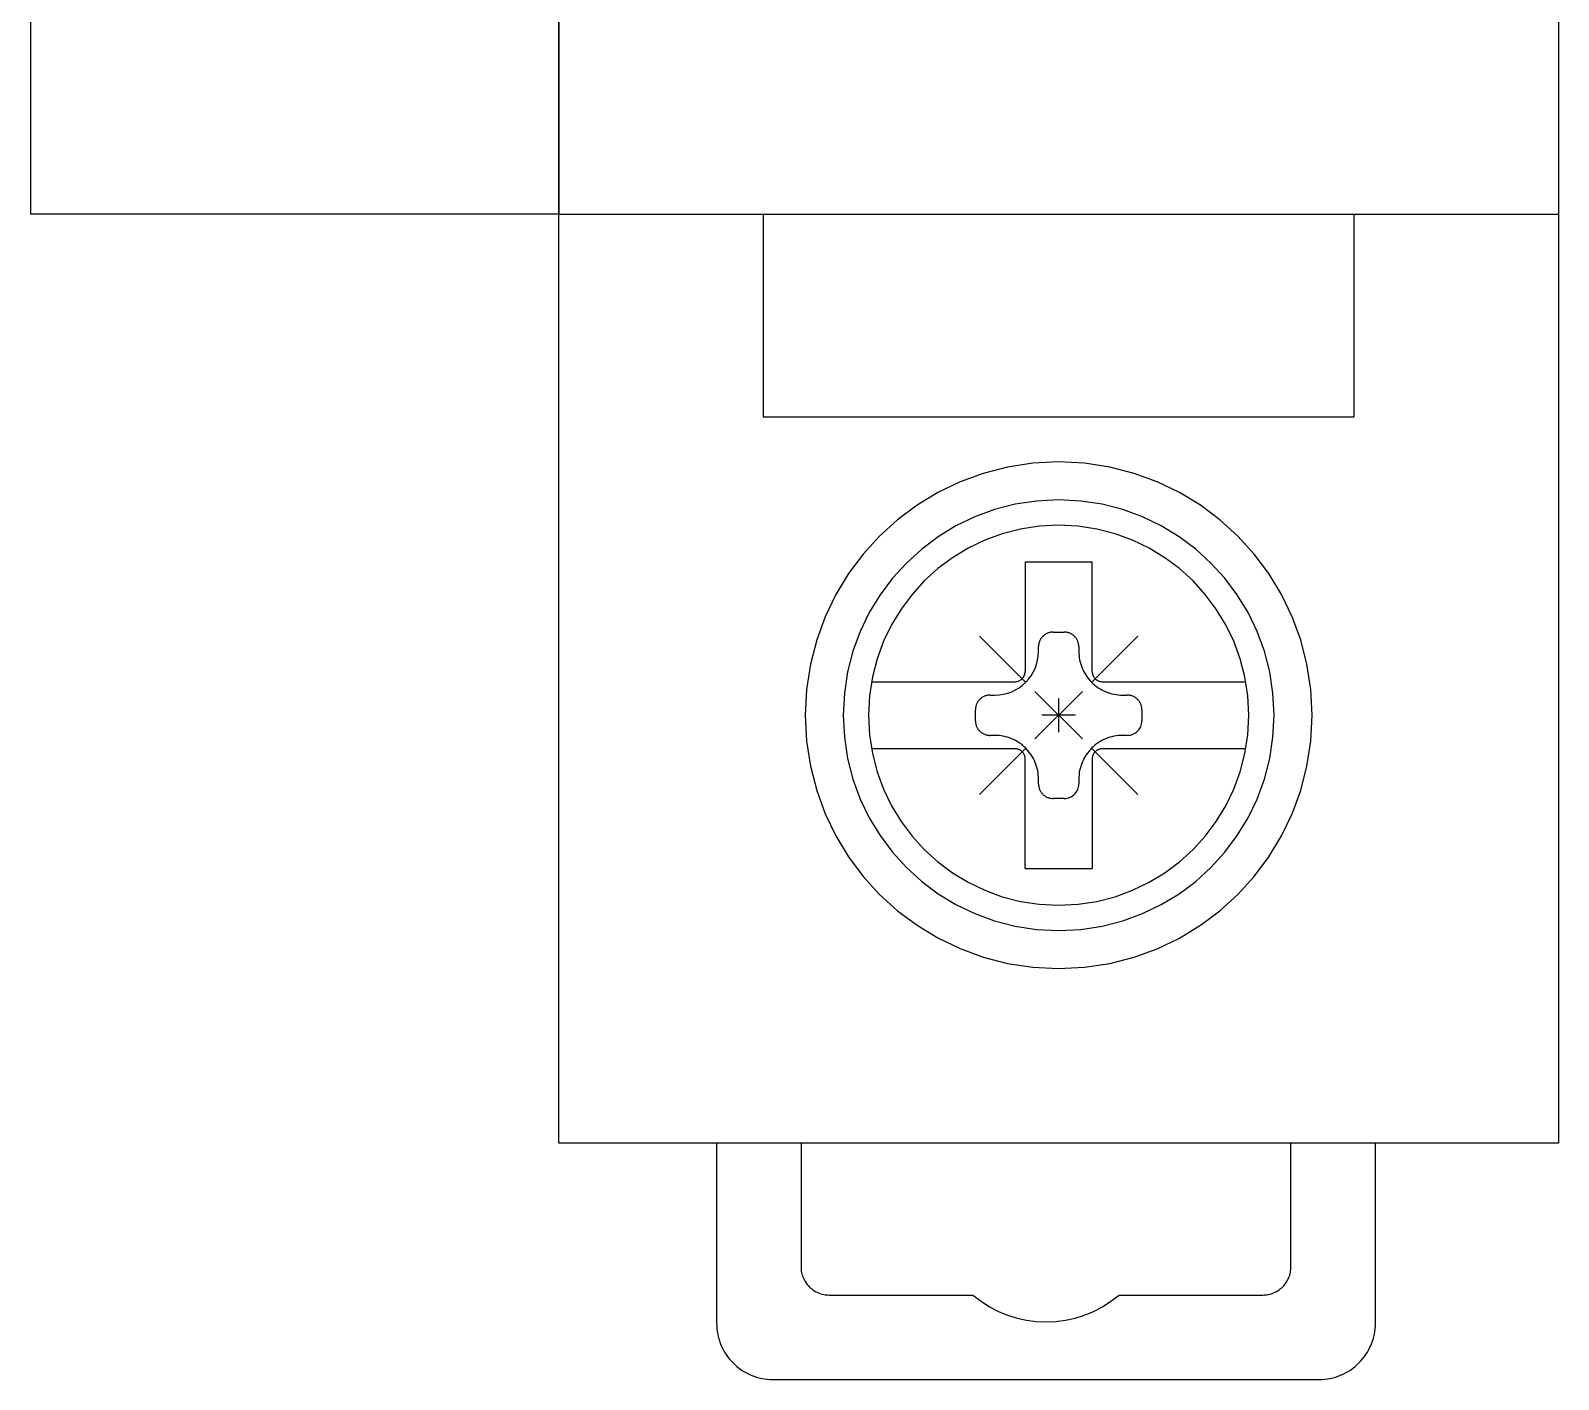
# Model space of a CAD drawing. Header units: millimetres. Extents: x 28713 to 59118, y -54378 to -19615.
# Drawn here: x 38040.09 to 38067.56, y -43715.35 to -43691.09 of the extents above; entities that cross this region are included whole.
import ezdxf

# ---------------------------------------------------------------- set-up
doc = ezdxf.new("R2010")
doc.units = ezdxf.units.MM
doc.header["$LTSCALE"] = 3
doc.layers.add('1', color=3, linetype='Continuous')

msp = doc.modelspace()

# ---------------------------------------------------------------- linework, layer by layer
for p, q in [((38049.592, -43711.097), (38049.592, -43631.616)), ((38067.564, -43631.616), (38067.564, -43711.097)), ((38049.592, -43694.391), (38067.564, -43694.391)), ((38053.263, -43694.391), (38053.263, -43698.036)), ((38063.894, -43698.036), (38063.894, -43694.391)), ((38053.263, -43698.036), (38063.894, -43698.036)), ((38058.112, -43698.869), (38057.66, -43698.938)), ((38058.578, -43698.846), (38058.112, -43698.869)), ((38059.044, -43698.869), (38058.578, -43698.846)), ((38058.578, -43698.846), (38058.578, -43698.846)), ((38059.496, -43698.938), (38059.044, -43698.869)), ((38057.223, -43699.051), (38056.805, -43699.204)), ((38057.66, -43698.938), (38057.223, -43699.051)), ((38059.933, -43699.051), (38059.496, -43698.938)), ((38060.352, -43699.204), (38059.933, -43699.051)), ((38056.406, -43699.396), (38056.031, -43699.624)), ((38056.805, -43699.204), (38056.406, -43699.396)), ((38060.75, -43699.396), (38060.352, -43699.204)), ((38061.126, -43699.624), (38060.75, -43699.396)), ((38056.031, -43699.624), (38055.68, -43699.886)), ((38057.426, -43699.703), (38057.071, -43699.834)), ((38057.798, -43699.608), (38057.426, -43699.703)), ((38058.182, -43699.549), (38057.798, -43699.608)), ((38058.578, -43699.53), (38058.182, -43699.549)), ((38058.974, -43699.549), (38058.578, -43699.53)), ((38058.578, -43699.53), (38058.578, -43699.53)), ((38059.359, -43699.608), (38058.974, -43699.549)), ((38059.73, -43699.703), (38059.359, -43699.608)), ((38060.086, -43699.834), (38059.73, -43699.703)), ((38061.476, -43699.886), (38061.126, -43699.624)), ((38055.68, -43699.886), (38055.356, -43700.18)), ((38056.732, -43699.997), (38056.413, -43700.191)), ((38057.071, -43699.834), (38056.732, -43699.997)), ((38058.229, -43700.003), (38057.889, -43700.055)), ((38058.578, -43699.985), (38058.229, -43700.003)), ((38058.928, -43700.003), (38058.578, -43699.985)), ((38058.578, -43699.985), (38058.578, -43699.985)), ((38059.267, -43700.055), (38058.928, -43700.003)), ((38060.424, -43699.997), (38060.086, -43699.834)), ((38060.743, -43700.191), (38060.424, -43699.997)), ((38061.8, -43700.18), (38061.476, -43699.886)), ((38055.356, -43700.18), (38055.062, -43700.504)), ((38056.413, -43700.191), (38056.115, -43700.414)), ((38057.248, -43700.254), (38056.949, -43700.397)), ((38057.562, -43700.139), (38057.248, -43700.254)), ((38057.889, -43700.055), (38057.562, -43700.139)), ((38059.594, -43700.139), (38059.267, -43700.055)), ((38059.908, -43700.254), (38059.594, -43700.139)), ((38060.207, -43700.397), (38059.908, -43700.254)), ((38061.042, -43700.414), (38060.743, -43700.191)), ((38062.094, -43700.504), (38061.8, -43700.18)), ((38055.062, -43700.504), (38054.8, -43700.855)), ((38056.115, -43700.414), (38055.84, -43700.664)), ((38056.949, -43700.397), (38056.667, -43700.569)), ((38060.489, -43700.569), (38060.207, -43700.397)), ((38061.317, -43700.664), (38061.042, -43700.414)), ((38062.356, -43700.855), (38062.094, -43700.504)), ((38055.84, -43700.664), (38055.59, -43700.939)), ((38056.404, -43700.765), (38056.162, -43700.986)), ((38056.667, -43700.569), (38056.404, -43700.765)), ((38057.975, -43700.645), (38057.975, -43702.616)), ((38057.975, -43700.645), (38059.182, -43700.645)), ((38059.182, -43702.616), (38059.182, -43700.645)), ((38060.752, -43700.765), (38060.489, -43700.569)), ((38060.995, -43700.986), (38060.752, -43700.765)), ((38061.567, -43700.939), (38061.317, -43700.664)), ((38054.8, -43700.855), (38054.572, -43701.23)), ((38055.59, -43700.939), (38055.367, -43701.237)), ((38056.162, -43700.986), (38055.941, -43701.228)), ((38061.215, -43701.228), (38060.995, -43700.986)), ((38061.79, -43701.237), (38061.567, -43700.939)), ((38062.584, -43701.23), (38062.356, -43700.855)), ((38054.572, -43701.23), (38054.38, -43701.629)), ((38055.367, -43701.237), (38055.173, -43701.556)), ((38055.941, -43701.228), (38055.745, -43701.492)), ((38061.412, -43701.492), (38061.215, -43701.228)), ((38061.983, -43701.556), (38061.79, -43701.237)), ((38062.776, -43701.629), (38062.584, -43701.23)), ((38054.38, -43701.629), (38054.227, -43702.047)), ((38055.173, -43701.556), (38055.01, -43701.895)), ((38055.745, -43701.492), (38055.573, -43701.773)), ((38061.583, -43701.773), (38061.412, -43701.492)), ((38062.147, -43701.895), (38061.983, -43701.556)), ((38062.93, -43702.047), (38062.776, -43701.629)), ((38055.01, -43701.895), (38054.879, -43702.251)), ((38055.573, -43701.773), (38055.43, -43702.072)), ((38058.366, -43701.931), (38058.355, -43701.936)), ((38058.378, -43701.926), (38058.366, -43701.931)), ((38058.39, -43701.921), (38058.378, -43701.926)), ((38058.402, -43701.917), (38058.39, -43701.921)), ((38058.415, -43701.913), (38058.402, -43701.917)), ((38058.427, -43701.911), (38058.415, -43701.913)), ((38058.44, -43701.908), (38058.427, -43701.911)), ((38058.453, -43701.907), (38058.44, -43701.908)), ((38058.466, -43701.906), (38058.453, -43701.907)), ((38058.479, -43701.906), (38058.466, -43701.906)), ((38058.479, -43701.906), (38058.479, -43701.906)), ((38058.479, -43701.906), (38058.678, -43701.906)), ((38058.691, -43701.906), (38058.678, -43701.906)), ((38058.704, -43701.907), (38058.691, -43701.906)), ((38058.716, -43701.908), (38058.704, -43701.907)), ((38058.729, -43701.911), (38058.716, -43701.908)), ((38058.742, -43701.913), (38058.729, -43701.911)), ((38058.754, -43701.917), (38058.742, -43701.913)), ((38058.766, -43701.921), (38058.754, -43701.917)), ((38058.778, -43701.926), (38058.766, -43701.921)), ((38058.79, -43701.931), (38058.778, -43701.926)), ((38058.801, -43701.936), (38058.79, -43701.931)), ((38061.727, -43702.072), (38061.583, -43701.773)), ((38062.277, -43702.251), (38062.147, -43701.895)), ((38054.227, -43702.047), (38054.114, -43702.484)), ((38055.43, -43702.072), (38055.315, -43702.386)), ((38057.156, -43701.98), (38057.975, -43702.799)), ((38058.217, -43702.155), (38058.216, -43702.168)), ((38058.216, -43702.253), (38058.216, -43702.168)), ((38058.219, -43702.129), (38058.217, -43702.142)), ((38058.217, -43702.142), (38058.217, -43702.155)), ((38058.221, -43702.117), (38058.219, -43702.129)), ((38058.224, -43702.104), (38058.221, -43702.117)), ((38058.227, -43702.092), (38058.224, -43702.104)), ((38058.231, -43702.08), (38058.227, -43702.092)), ((38058.236, -43702.068), (38058.231, -43702.08)), ((38058.241, -43702.056), (38058.236, -43702.068)), ((38058.247, -43702.044), (38058.241, -43702.056)), ((38058.253, -43702.033), (38058.247, -43702.044)), ((38058.26, -43702.022), (38058.253, -43702.033)), ((38058.268, -43702.012), (38058.26, -43702.022)), ((38058.276, -43702.002), (38058.268, -43702.012)), ((38058.284, -43701.992), (38058.276, -43702.002)), ((38058.293, -43701.983), (38058.284, -43701.992)), ((38058.302, -43701.973), (38058.293, -43701.983)), ((38058.293, -43701.983), (38058.293, -43701.983)), ((38058.312, -43701.965), (38058.302, -43701.973)), ((38058.322, -43701.957), (38058.312, -43701.965)), ((38058.333, -43701.95), (38058.322, -43701.957)), ((38058.344, -43701.943), (38058.333, -43701.95)), ((38058.355, -43701.936), (38058.344, -43701.943)), ((38058.812, -43701.943), (38058.801, -43701.936)), ((38058.823, -43701.95), (38058.812, -43701.943)), ((38058.834, -43701.957), (38058.823, -43701.95)), ((38058.844, -43701.965), (38058.834, -43701.957)), ((38058.854, -43701.973), (38058.844, -43701.965)), ((38058.863, -43701.983), (38058.854, -43701.973)), ((38058.872, -43701.992), (38058.863, -43701.983)), ((38058.863, -43701.983), (38058.863, -43701.983)), ((38058.881, -43702.002), (38058.872, -43701.992)), ((38058.889, -43702.012), (38058.881, -43702.002)), ((38058.896, -43702.022), (38058.889, -43702.012)), ((38058.903, -43702.033), (38058.896, -43702.022)), ((38058.909, -43702.044), (38058.903, -43702.033)), ((38058.915, -43702.056), (38058.909, -43702.044)), ((38058.92, -43702.068), (38058.915, -43702.056)), ((38058.925, -43702.08), (38058.92, -43702.068)), ((38058.929, -43702.092), (38058.925, -43702.08)), ((38058.932, -43702.104), (38058.929, -43702.092)), ((38058.935, -43702.117), (38058.932, -43702.104)), ((38058.937, -43702.129), (38058.935, -43702.117)), ((38058.939, -43702.142), (38058.937, -43702.129)), ((38058.94, -43702.155), (38058.939, -43702.142)), ((38058.94, -43702.168), (38058.94, -43702.155)), ((38058.94, -43702.168), (38058.94, -43702.253)), ((38058.94, -43702.168), (38058.94, -43702.168)), ((38059.182, -43702.799), (38060.001, -43701.98)), ((38061.842, -43702.386), (38061.727, -43702.072)), ((38063.042, -43702.484), (38062.93, -43702.047)), ((38054.879, -43702.251), (38054.784, -43702.622)), ((38055.315, -43702.386), (38055.23, -43702.713)), ((38058.181, -43702.487), (38058.2, -43702.411)), ((38058.2, -43702.411), (38058.212, -43702.333)), ((38058.212, -43702.333), (38058.216, -43702.253)), ((38058.94, -43702.253), (38058.94, -43702.253)), ((38058.94, -43702.253), (38058.941, -43702.292)), ((38058.941, -43702.292), (38058.944, -43702.331)), ((38058.944, -43702.331), (38058.949, -43702.369)), ((38058.949, -43702.369), (38058.955, -43702.407)), ((38058.955, -43702.407), (38058.964, -43702.445)), ((38058.964, -43702.445), (38058.974, -43702.482)), ((38061.926, -43702.713), (38061.842, -43702.386)), ((38062.372, -43702.622), (38062.277, -43702.251)), ((38054.114, -43702.484), (38054.045, -43702.936)), ((38054.784, -43702.622), (38054.725, -43703.006)), ((38055.23, -43702.713), (38055.179, -43703.053)), ((38057.908, -43702.757), (38057.921, -43702.745)), ((38057.921, -43702.745), (38057.933, -43702.732)), ((38057.933, -43702.732), (38057.944, -43702.718)), ((38057.944, -43702.718), (38057.953, -43702.703)), ((38057.953, -43702.703), (38057.96, -43702.687)), ((38057.96, -43702.687), (38057.967, -43702.67)), ((38057.967, -43702.67), (38057.971, -43702.653)), ((38057.971, -43702.653), (38057.974, -43702.635)), ((38057.974, -43702.635), (38057.975, -43702.616)), ((38057.986, -43702.809), (38058.036, -43702.753)), ((38058.036, -43702.753), (38058.082, -43702.693)), ((38058.082, -43702.693), (38058.121, -43702.628)), ((38058.121, -43702.628), (38058.154, -43702.559)), ((38058.154, -43702.559), (38058.181, -43702.487)), ((38058.974, -43702.482), (38058.986, -43702.518)), ((38058.986, -43702.518), (38059, -43702.554)), ((38059, -43702.554), (38059.016, -43702.589)), ((38059.016, -43702.589), (38059.033, -43702.623)), ((38059.033, -43702.623), (38059.052, -43702.657)), ((38059.052, -43702.657), (38059.072, -43702.69)), ((38059.072, -43702.69), (38059.095, -43702.721)), ((38059.095, -43702.721), (38059.118, -43702.752)), ((38059.118, -43702.752), (38059.144, -43702.781)), ((38059.182, -43702.616), (38059.182, -43702.616)), ((38059.182, -43702.616), (38059.182, -43702.625)), ((38059.182, -43702.625), (38059.182, -43702.634)), ((38059.182, -43702.634), (38059.183, -43702.643)), ((38059.183, -43702.643), (38059.185, -43702.652)), ((38059.185, -43702.652), (38059.187, -43702.661)), ((38059.187, -43702.661), (38059.189, -43702.669)), ((38059.189, -43702.669), (38059.192, -43702.678)), ((38059.192, -43702.678), (38059.195, -43702.686)), ((38059.195, -43702.686), (38059.199, -43702.694)), ((38059.199, -43702.694), (38059.203, -43702.702)), ((38059.203, -43702.702), (38059.207, -43702.71)), ((38059.207, -43702.71), (38059.212, -43702.717)), ((38059.212, -43702.717), (38059.217, -43702.725)), ((38059.217, -43702.725), (38059.223, -43702.732)), ((38059.223, -43702.732), (38059.229, -43702.739)), ((38059.229, -43702.739), (38059.235, -43702.745)), ((38059.235, -43702.745), (38059.235, -43702.745)), ((38059.235, -43702.745), (38059.241, -43702.751)), ((38059.241, -43702.751), (38059.248, -43702.757)), ((38061.978, -43703.053), (38061.926, -43702.713)), ((38062.431, -43703.006), (38062.372, -43702.622)), ((38063.111, -43702.936), (38063.042, -43702.484)), ((38054.045, -43702.936), (38054.022, -43703.402)), ((38054.725, -43703.006), (38054.705, -43703.402)), ((38055.215, -43702.799), (38057.793, -43702.799)), ((38057.509, -43703.036), (38057.587, -43703.024)), ((38057.587, -43703.024), (38057.663, -43703.005)), ((38057.663, -43703.005), (38057.735, -43702.978)), ((38057.735, -43702.978), (38057.804, -43702.945)), ((38057.793, -43702.799), (38057.811, -43702.798)), ((38057.793, -43702.799), (38057.793, -43702.799)), ((38057.804, -43702.945), (38057.869, -43702.906)), ((38057.811, -43702.798), (38057.829, -43702.795)), ((38057.829, -43702.795), (38057.847, -43702.79)), ((38057.847, -43702.79), (38057.863, -43702.784)), ((38057.863, -43702.784), (38057.879, -43702.777)), ((38057.869, -43702.906), (38057.93, -43702.86)), ((38057.879, -43702.777), (38057.894, -43702.767)), ((38057.894, -43702.767), (38057.908, -43702.757)), ((38057.93, -43702.86), (38057.986, -43702.809)), ((38058.152, -43703.829), (38059.005, -43702.976)), ((38058.152, -43702.976), (38059.005, -43703.829)), ((38059.144, -43702.781), (38059.171, -43702.81)), ((38059.171, -43702.81), (38059.171, -43702.81)), ((38059.171, -43702.81), (38059.199, -43702.836)), ((38059.199, -43702.836), (38059.229, -43702.862)), ((38059.229, -43702.862), (38059.259, -43702.885)), ((38059.248, -43702.757), (38059.255, -43702.763)), ((38059.255, -43702.763), (38059.263, -43702.768)), ((38059.259, -43702.885), (38059.291, -43702.908)), ((38059.263, -43702.768), (38059.27, -43702.773)), ((38059.27, -43702.773), (38059.278, -43702.777)), ((38059.278, -43702.777), (38059.286, -43702.781)), ((38059.286, -43702.781), (38059.294, -43702.785)), ((38059.291, -43702.908), (38059.323, -43702.928)), ((38059.294, -43702.785), (38059.302, -43702.788)), ((38059.302, -43702.788), (38059.311, -43702.791)), ((38059.311, -43702.791), (38059.319, -43702.793)), ((38059.319, -43702.793), (38059.328, -43702.795)), ((38059.323, -43702.928), (38059.357, -43702.947)), ((38059.328, -43702.795), (38059.337, -43702.797)), ((38059.337, -43702.797), (38059.346, -43702.798)), ((38059.346, -43702.798), (38059.355, -43702.798)), ((38059.355, -43702.798), (38059.364, -43702.799)), ((38059.357, -43702.947), (38059.391, -43702.965)), ((38059.364, -43702.799), (38061.942, -43702.799)), ((38059.391, -43702.965), (38059.426, -43702.98)), ((38059.426, -43702.98), (38059.462, -43702.994)), ((38059.462, -43702.994), (38059.498, -43703.006)), ((38059.498, -43703.006), (38059.535, -43703.016)), ((38059.535, -43703.016), (38059.573, -43703.025)), ((38059.573, -43703.025), (38059.611, -43703.031)), ((38062.451, -43703.402), (38062.431, -43703.006)), ((38063.135, -43703.402), (38063.111, -43702.936)), ((38055.179, -43703.053), (38055.161, -43703.402)), ((38057.083, -43703.277), (38057.082, -43703.289)), ((38057.082, -43703.289), (38057.082, -43703.303)), ((38057.082, -43703.502), (38057.082, -43703.303)), ((38057.084, -43703.264), (38057.083, -43703.277)), ((38057.087, -43703.251), (38057.084, -43703.264)), ((38057.089, -43703.238), (38057.087, -43703.251)), ((38057.093, -43703.226), (38057.089, -43703.238)), ((38057.097, -43703.214), (38057.093, -43703.226)), ((38057.102, -43703.202), (38057.097, -43703.214)), ((38057.107, -43703.19), (38057.102, -43703.202)), ((38057.112, -43703.179), (38057.107, -43703.19)), ((38057.119, -43703.168), (38057.112, -43703.179)), ((38057.126, -43703.157), (38057.119, -43703.168)), ((38057.133, -43703.146), (38057.126, -43703.157)), ((38057.141, -43703.136), (38057.133, -43703.146)), ((38057.15, -43703.126), (38057.141, -43703.136)), ((38057.159, -43703.117), (38057.15, -43703.126)), ((38057.168, -43703.108), (38057.159, -43703.117)), ((38057.159, -43703.117), (38057.159, -43703.117)), ((38057.178, -43703.1), (38057.168, -43703.108)), ((38057.188, -43703.091), (38057.178, -43703.1)), ((38057.198, -43703.084), (38057.188, -43703.091)), ((38057.209, -43703.077), (38057.198, -43703.084)), ((38057.22, -43703.071), (38057.209, -43703.077)), ((38057.232, -43703.065), (38057.22, -43703.071)), ((38057.244, -43703.06), (38057.232, -43703.065)), ((38057.256, -43703.055), (38057.244, -43703.06)), ((38057.268, -43703.051), (38057.256, -43703.055)), ((38057.28, -43703.048), (38057.268, -43703.051)), ((38057.293, -43703.045), (38057.28, -43703.048)), ((38057.305, -43703.043), (38057.293, -43703.045)), ((38057.318, -43703.041), (38057.305, -43703.043)), ((38057.331, -43703.04), (38057.318, -43703.041)), ((38057.344, -43703.04), (38057.331, -43703.04)), ((38057.344, -43703.04), (38057.429, -43703.04)), ((38057.344, -43703.04), (38057.344, -43703.04)), ((38057.429, -43703.04), (38057.509, -43703.036)), ((38057.429, -43703.04), (38057.429, -43703.04)), ((38058.578, -43703.101), (38058.578, -43703.704)), ((38059.611, -43703.031), (38059.65, -43703.036)), ((38059.65, -43703.036), (38059.689, -43703.039)), ((38059.689, -43703.039), (38059.728, -43703.04)), ((38059.728, -43703.04), (38059.812, -43703.04)), ((38059.825, -43703.04), (38059.812, -43703.04)), ((38059.838, -43703.041), (38059.825, -43703.04)), ((38059.851, -43703.043), (38059.838, -43703.041)), ((38059.864, -43703.045), (38059.851, -43703.043)), ((38059.876, -43703.048), (38059.864, -43703.045)), ((38059.889, -43703.051), (38059.876, -43703.048)), ((38059.901, -43703.055), (38059.889, -43703.051)), ((38059.913, -43703.06), (38059.901, -43703.055)), ((38059.924, -43703.065), (38059.913, -43703.06)), ((38059.936, -43703.071), (38059.924, -43703.065)), ((38059.947, -43703.077), (38059.936, -43703.071)), ((38059.958, -43703.084), (38059.947, -43703.077)), ((38059.968, -43703.091), (38059.958, -43703.084)), ((38059.979, -43703.1), (38059.968, -43703.091)), ((38059.988, -43703.108), (38059.979, -43703.1)), ((38059.998, -43703.117), (38059.988, -43703.108)), ((38060.007, -43703.126), (38059.998, -43703.117)), ((38059.998, -43703.117), (38059.998, -43703.117)), ((38060.015, -43703.136), (38060.007, -43703.126)), ((38060.023, -43703.146), (38060.015, -43703.136)), ((38060.031, -43703.157), (38060.023, -43703.146)), ((38060.037, -43703.168), (38060.031, -43703.157)), ((38060.044, -43703.179), (38060.037, -43703.168)), ((38060.049, -43703.19), (38060.044, -43703.179)), ((38060.055, -43703.202), (38060.049, -43703.19)), ((38060.059, -43703.214), (38060.055, -43703.202)), ((38060.063, -43703.226), (38060.059, -43703.214)), ((38060.067, -43703.238), (38060.063, -43703.226)), ((38060.07, -43703.251), (38060.067, -43703.238)), ((38060.072, -43703.264), (38060.07, -43703.251)), ((38060.073, -43703.277), (38060.072, -43703.264)), ((38060.074, -43703.289), (38060.073, -43703.277)), ((38060.075, -43703.303), (38060.074, -43703.289)), ((38060.075, -43703.303), (38060.075, -43703.303)), ((38060.075, -43703.303), (38060.075, -43703.502)), ((38061.995, -43703.402), (38061.978, -43703.053)), ((38054.022, -43703.402), (38054.022, -43703.402)), ((38054.022, -43703.402), (38054.045, -43703.868)), ((38054.705, -43703.402), (38054.705, -43703.402)), ((38054.705, -43703.402), (38054.725, -43703.798)), ((38055.161, -43703.402), (38055.161, -43703.402)), ((38055.161, -43703.402), (38055.179, -43703.752)), ((38057.082, -43703.502), (38057.082, -43703.502)), ((38057.082, -43703.502), (38057.082, -43703.515)), ((38057.082, -43703.515), (38057.083, -43703.528)), ((38057.083, -43703.528), (38057.084, -43703.541)), ((38057.084, -43703.541), (38057.087, -43703.553)), ((38057.087, -43703.553), (38057.089, -43703.566)), ((38057.089, -43703.566), (38057.093, -43703.578)), ((38057.093, -43703.578), (38057.097, -43703.59)), ((38058.88, -43703.402), (38058.277, -43703.402)), ((38060.063, -43703.58), (38060.069, -43703.555)), ((38060.069, -43703.555), (38060.073, -43703.529)), ((38060.073, -43703.529), (38060.075, -43703.502)), ((38061.978, -43703.752), (38061.995, -43703.402)), ((38061.995, -43703.402), (38061.995, -43703.402)), ((38062.431, -43703.798), (38062.451, -43703.402)), ((38062.451, -43703.402), (38062.451, -43703.402)), ((38063.111, -43703.868), (38063.135, -43703.402)), ((38063.135, -43703.402), (38063.135, -43703.402)), ((38054.725, -43703.798), (38054.784, -43704.183)), ((38055.179, -43703.752), (38055.23, -43704.091)), ((38057.097, -43703.59), (38057.102, -43703.602)), ((38057.102, -43703.602), (38057.107, -43703.614)), ((38057.107, -43703.614), (38057.112, -43703.626)), ((38057.112, -43703.626), (38057.119, -43703.637)), ((38057.119, -43703.637), (38057.126, -43703.648)), ((38057.126, -43703.648), (38057.133, -43703.658)), ((38057.133, -43703.658), (38057.141, -43703.668)), ((38057.141, -43703.668), (38057.15, -43703.678)), ((38057.15, -43703.678), (38057.159, -43703.688)), ((38057.159, -43703.688), (38057.159, -43703.688)), ((38057.159, -43703.688), (38057.168, -43703.697)), ((38057.168, -43703.697), (38057.178, -43703.705)), ((38057.178, -43703.705), (38057.188, -43703.713)), ((38057.188, -43703.713), (38057.198, -43703.72)), ((38057.198, -43703.72), (38057.209, -43703.727)), ((38057.209, -43703.727), (38057.22, -43703.733)), ((38057.22, -43703.733), (38057.232, -43703.739)), ((38057.232, -43703.739), (38057.244, -43703.744)), ((38057.244, -43703.744), (38057.256, -43703.749)), ((38057.256, -43703.749), (38057.268, -43703.753)), ((38057.268, -43703.753), (38057.28, -43703.756)), ((38057.28, -43703.756), (38057.293, -43703.759)), ((38057.293, -43703.759), (38057.305, -43703.761)), ((38057.305, -43703.761), (38057.318, -43703.763)), ((38057.318, -43703.763), (38057.331, -43703.764)), ((38057.331, -43703.764), (38057.344, -43703.764)), ((38057.429, -43703.764), (38057.344, -43703.764)), ((38057.468, -43703.765), (38057.429, -43703.764)), ((38057.507, -43703.768), (38057.468, -43703.765)), ((38057.545, -43703.773), (38057.507, -43703.768)), ((38057.583, -43703.78), (38057.545, -43703.773)), ((38057.621, -43703.788), (38057.583, -43703.78)), ((38057.658, -43703.798), (38057.621, -43703.788)), ((38057.694, -43703.81), (38057.658, -43703.798)), ((38057.73, -43703.824), (38057.694, -43703.81)), ((38057.765, -43703.84), (38057.73, -43703.824)), ((38057.8, -43703.857), (38057.765, -43703.84)), ((38059.391, -43703.84), (38059.357, -43703.857)), ((38059.426, -43703.824), (38059.391, -43703.84)), ((38059.462, -43703.81), (38059.426, -43703.824)), ((38059.498, -43703.798), (38059.462, -43703.81)), ((38059.535, -43703.788), (38059.498, -43703.798)), ((38059.573, -43703.78), (38059.535, -43703.788)), ((38059.611, -43703.773), (38059.573, -43703.78)), ((38059.65, -43703.768), (38059.611, -43703.773)), ((38059.689, -43703.765), (38059.65, -43703.768)), ((38059.728, -43703.764), (38059.689, -43703.765)), ((38059.812, -43703.764), (38059.728, -43703.764)), ((38059.728, -43703.764), (38059.728, -43703.764)), ((38059.812, -43703.764), (38059.839, -43703.763)), ((38059.812, -43703.764), (38059.812, -43703.764)), ((38059.839, -43703.763), (38059.865, -43703.759)), ((38059.865, -43703.759), (38059.89, -43703.752)), ((38059.89, -43703.752), (38059.914, -43703.744)), ((38059.914, -43703.744), (38059.937, -43703.733)), ((38059.937, -43703.733), (38059.959, -43703.719)), ((38059.959, -43703.719), (38059.979, -43703.704)), ((38059.979, -43703.704), (38059.998, -43703.688)), ((38059.998, -43703.688), (38060.015, -43703.669)), ((38060.015, -43703.669), (38060.03, -43703.649)), ((38060.03, -43703.649), (38060.043, -43703.627)), ((38060.043, -43703.627), (38060.054, -43703.604)), ((38060.054, -43703.604), (38060.063, -43703.58)), ((38061.926, -43704.091), (38061.978, -43703.752)), ((38062.372, -43704.183), (38062.431, -43703.798)), ((38054.045, -43703.868), (38054.114, -43704.32)), ((38057.793, -43704.006), (38055.215, -43704.006)), ((38055.23, -43704.091), (38055.315, -43704.418)), ((38057.156, -43704.825), (38057.975, -43704.006)), ((38057.801, -43704.006), (38057.793, -43704.006)), ((38057.833, -43703.876), (38057.8, -43703.857)), ((38057.81, -43704.007), (38057.801, -43704.006)), ((38057.819, -43704.008), (38057.81, -43704.007)), ((38057.828, -43704.009), (38057.819, -43704.008)), ((38057.837, -43704.011), (38057.828, -43704.009)), ((38057.866, -43703.897), (38057.833, -43703.876)), ((38057.846, -43704.014), (38057.837, -43704.011)), ((38057.854, -43704.016), (38057.846, -43704.014)), ((38057.862, -43704.02), (38057.854, -43704.016)), ((38057.87, -43704.023), (38057.862, -43704.02)), ((38057.897, -43703.919), (38057.866, -43703.897)), ((38057.878, -43704.027), (38057.87, -43704.023)), ((38057.886, -43704.032), (38057.878, -43704.027)), ((38057.894, -43704.036), (38057.886, -43704.032)), ((38057.901, -43704.042), (38057.894, -43704.036)), ((38057.928, -43703.943), (38057.897, -43703.919)), ((38057.908, -43704.047), (38057.901, -43704.042)), ((38057.915, -43704.053), (38057.908, -43704.047)), ((38057.922, -43704.059), (38057.915, -43704.053)), ((38057.928, -43704.066), (38057.922, -43704.059)), ((38057.922, -43704.059), (38057.922, -43704.059)), ((38057.957, -43703.968), (38057.928, -43703.943)), ((38057.934, -43704.073), (38057.928, -43704.066)), ((38057.939, -43704.08), (38057.934, -43704.073)), ((38057.944, -43704.087), (38057.939, -43704.08)), ((38057.949, -43704.094), (38057.944, -43704.087)), ((38057.953, -43704.102), (38057.949, -43704.094)), ((38057.957, -43704.11), (38057.953, -43704.102)), ((38057.986, -43703.995), (38057.957, -43703.968)), ((38057.961, -43704.118), (38057.957, -43704.11)), ((38057.964, -43704.127), (38057.961, -43704.118)), ((38057.967, -43704.135), (38057.964, -43704.127)), ((38058.012, -43704.023), (38057.986, -43703.995)), ((38057.986, -43703.995), (38057.986, -43703.995)), ((38058.038, -43704.053), (38058.012, -43704.023)), ((38058.062, -43704.083), (38058.038, -43704.053)), ((38058.084, -43704.115), (38058.062, -43704.083)), ((38058.104, -43704.147), (38058.084, -43704.115)), ((38059.072, -43704.115), (38059.052, -43704.147)), ((38059.095, -43704.083), (38059.072, -43704.115)), ((38059.118, -43704.053), (38059.095, -43704.083)), ((38059.144, -43704.023), (38059.118, -43704.053)), ((38059.171, -43703.995), (38059.144, -43704.023)), ((38059.199, -43703.968), (38059.171, -43703.995)), ((38059.171, -43703.995), (38059.171, -43703.995)), ((38059.182, -43704.006), (38060.001, -43704.825)), ((38059.192, -43704.127), (38059.189, -43704.135)), ((38059.195, -43704.118), (38059.192, -43704.127)), ((38059.199, -43704.11), (38059.195, -43704.118)), ((38059.229, -43703.943), (38059.199, -43703.968)), ((38059.203, -43704.102), (38059.199, -43704.11)), ((38059.207, -43704.094), (38059.203, -43704.102)), ((38059.212, -43704.087), (38059.207, -43704.094)), ((38059.217, -43704.08), (38059.212, -43704.087)), ((38059.223, -43704.073), (38059.217, -43704.08)), ((38059.229, -43704.066), (38059.223, -43704.073)), ((38059.259, -43703.919), (38059.229, -43703.943)), ((38059.235, -43704.059), (38059.229, -43704.066)), ((38059.241, -43704.053), (38059.235, -43704.059)), ((38059.235, -43704.059), (38059.235, -43704.059)), ((38059.248, -43704.047), (38059.241, -43704.053)), ((38059.255, -43704.042), (38059.248, -43704.047)), ((38059.263, -43704.036), (38059.255, -43704.042)), ((38059.291, -43703.897), (38059.259, -43703.919)), ((38059.27, -43704.032), (38059.263, -43704.036)), ((38059.278, -43704.027), (38059.27, -43704.032)), ((38059.286, -43704.023), (38059.278, -43704.027)), ((38059.294, -43704.02), (38059.286, -43704.023)), ((38059.323, -43703.876), (38059.291, -43703.897)), ((38059.302, -43704.016), (38059.294, -43704.02)), ((38059.311, -43704.014), (38059.302, -43704.016)), ((38059.319, -43704.011), (38059.311, -43704.014)), ((38059.328, -43704.009), (38059.319, -43704.011)), ((38059.357, -43703.857), (38059.323, -43703.876)), ((38059.337, -43704.008), (38059.328, -43704.009)), ((38059.346, -43704.007), (38059.337, -43704.008)), ((38059.355, -43704.006), (38059.346, -43704.007)), ((38059.364, -43704.006), (38059.355, -43704.006)), ((38059.364, -43704.006), (38059.364, -43704.006)), ((38061.942, -43704.006), (38059.364, -43704.006)), ((38061.842, -43704.418), (38061.926, -43704.091)), ((38063.042, -43704.321), (38063.111, -43703.868)), ((38054.114, -43704.32), (38054.227, -43704.757)), ((38054.784, -43704.183), (38054.879, -43704.554)), ((38057.969, -43704.144), (38057.967, -43704.135)), ((38057.971, -43704.152), (38057.969, -43704.144)), ((38057.973, -43704.161), (38057.971, -43704.152)), ((38057.974, -43704.17), (38057.973, -43704.161)), ((38057.975, -43704.179), (38057.974, -43704.17)), ((38057.975, -43704.188), (38057.975, -43704.179)), ((38057.975, -43704.188), (38057.975, -43704.188)), ((38057.975, -43706.16), (38057.975, -43704.188)), ((38058.123, -43704.181), (38058.104, -43704.147)), ((38058.141, -43704.215), (38058.123, -43704.181)), ((38058.156, -43704.25), (38058.141, -43704.215)), ((38058.17, -43704.286), (38058.156, -43704.25)), ((38058.182, -43704.323), (38058.17, -43704.286)), ((38058.192, -43704.36), (38058.182, -43704.323)), ((38058.201, -43704.397), (38058.192, -43704.36)), ((38058.208, -43704.435), (38058.201, -43704.397)), ((38058.955, -43704.397), (38058.949, -43704.435)), ((38058.964, -43704.36), (38058.955, -43704.397)), ((38058.974, -43704.323), (38058.964, -43704.36)), ((38058.986, -43704.286), (38058.974, -43704.323)), ((38059, -43704.25), (38058.986, -43704.286)), ((38059.016, -43704.215), (38059, -43704.25)), ((38059.033, -43704.181), (38059.016, -43704.215)), ((38059.052, -43704.147), (38059.033, -43704.181)), ((38059.183, -43704.161), (38059.182, -43704.17)), ((38059.182, -43704.17), (38059.182, -43704.179)), ((38059.182, -43704.179), (38059.182, -43704.188)), ((38059.182, -43704.188), (38059.182, -43706.16)), ((38059.185, -43704.152), (38059.183, -43704.161)), ((38059.187, -43704.144), (38059.185, -43704.152)), ((38059.189, -43704.135), (38059.187, -43704.144)), ((38062.277, -43704.554), (38062.372, -43704.183)), ((38062.93, -43704.757), (38063.042, -43704.321)), ((38054.879, -43704.554), (38055.01, -43704.91)), ((38055.315, -43704.418), (38055.43, -43704.732)), ((38058.212, -43704.474), (38058.208, -43704.435)), ((38058.215, -43704.513), (38058.212, -43704.474)), ((38058.216, -43704.552), (38058.215, -43704.513)), ((38058.216, -43704.636), (38058.216, -43704.552)), ((38058.216, -43704.552), (38058.216, -43704.552)), ((38058.216, -43704.636), (38058.216, -43704.636)), ((38058.216, -43704.636), (38058.217, -43704.649)), ((38058.217, -43704.649), (38058.217, -43704.662)), ((38058.217, -43704.662), (38058.219, -43704.675)), ((38058.219, -43704.675), (38058.221, -43704.688)), ((38058.935, -43704.689), (38058.939, -43704.663)), ((38058.939, -43704.663), (38058.94, -43704.636)), ((38058.941, -43704.513), (38058.94, -43704.552)), ((38058.94, -43704.552), (38058.94, -43704.636)), ((38058.944, -43704.474), (38058.941, -43704.513)), ((38058.949, -43704.435), (38058.944, -43704.474)), ((38061.727, -43704.732), (38061.842, -43704.418)), ((38062.147, -43704.91), (38062.277, -43704.554)), ((38054.227, -43704.757), (38054.38, -43705.176)), ((38055.01, -43704.91), (38055.173, -43705.248)), ((38055.43, -43704.732), (38055.573, -43705.031)), ((38058.221, -43704.688), (38058.224, -43704.7)), ((38058.224, -43704.7), (38058.227, -43704.713)), ((38058.227, -43704.713), (38058.231, -43704.725)), ((38058.231, -43704.725), (38058.236, -43704.737)), ((38058.236, -43704.737), (38058.241, -43704.748)), ((38058.241, -43704.748), (38058.247, -43704.76)), ((38058.247, -43704.76), (38058.253, -43704.771)), ((38058.253, -43704.771), (38058.26, -43704.782)), ((38058.26, -43704.782), (38058.268, -43704.792)), ((38058.268, -43704.792), (38058.276, -43704.803)), ((38058.276, -43704.803), (38058.284, -43704.812)), ((38058.284, -43704.812), (38058.293, -43704.822)), ((38058.293, -43704.822), (38058.293, -43704.822)), ((38058.293, -43704.822), (38058.302, -43704.831)), ((38058.302, -43704.831), (38058.312, -43704.839)), ((38058.312, -43704.839), (38058.322, -43704.847)), ((38058.322, -43704.847), (38058.333, -43704.855)), ((38058.333, -43704.855), (38058.344, -43704.861)), ((38058.344, -43704.861), (38058.355, -43704.868)), ((38058.355, -43704.868), (38058.366, -43704.873)), ((38058.366, -43704.873), (38058.378, -43704.879)), ((38058.378, -43704.879), (38058.39, -43704.883)), ((38058.39, -43704.883), (38058.402, -43704.887)), ((38058.402, -43704.887), (38058.415, -43704.891)), ((38058.415, -43704.891), (38058.427, -43704.894)), ((38058.427, -43704.894), (38058.44, -43704.896)), ((38058.44, -43704.896), (38058.453, -43704.897)), ((38058.453, -43704.897), (38058.466, -43704.898)), ((38058.466, -43704.898), (38058.479, -43704.899)), ((38058.678, -43704.899), (38058.479, -43704.899)), ((38058.678, -43704.899), (38058.705, -43704.897)), ((38058.678, -43704.899), (38058.678, -43704.899)), ((38058.705, -43704.897), (38058.731, -43704.893)), ((38058.731, -43704.893), (38058.756, -43704.887)), ((38058.756, -43704.887), (38058.78, -43704.878)), ((38058.78, -43704.878), (38058.803, -43704.867)), ((38058.803, -43704.867), (38058.824, -43704.854)), ((38058.824, -43704.854), (38058.845, -43704.839)), ((38058.845, -43704.839), (38058.863, -43704.822)), ((38058.863, -43704.822), (38058.88, -43704.803)), ((38058.88, -43704.803), (38058.895, -43704.783)), ((38058.895, -43704.783), (38058.908, -43704.761)), ((38058.908, -43704.761), (38058.92, -43704.738)), ((38058.92, -43704.738), (38058.928, -43704.714)), ((38058.928, -43704.714), (38058.935, -43704.689)), ((38061.583, -43705.031), (38061.727, -43704.732)), ((38061.983, -43705.248), (38062.147, -43704.91)), ((38062.776, -43705.176), (38062.93, -43704.757)), ((38054.38, -43705.176), (38054.572, -43705.574)), ((38055.573, -43705.031), (38055.745, -43705.313)), ((38061.412, -43705.313), (38061.583, -43705.031)), ((38062.584, -43705.574), (38062.776, -43705.176)), ((38055.173, -43705.248), (38055.367, -43705.567)), ((38055.745, -43705.313), (38055.941, -43705.576)), ((38061.215, -43705.576), (38061.412, -43705.313)), ((38061.79, -43705.567), (38061.983, -43705.248)), ((38054.572, -43705.574), (38054.8, -43705.95)), ((38055.367, -43705.567), (38055.59, -43705.866)), ((38055.941, -43705.576), (38056.162, -43705.819)), ((38060.995, -43705.819), (38061.215, -43705.576)), ((38061.567, -43705.866), (38061.79, -43705.567)), ((38062.356, -43705.95), (38062.584, -43705.574)), ((38054.8, -43705.95), (38055.062, -43706.3)), ((38055.59, -43705.866), (38055.84, -43706.141)), ((38056.162, -43705.819), (38056.404, -43706.039)), ((38056.404, -43706.039), (38056.667, -43706.236)), ((38060.489, -43706.236), (38060.752, -43706.039)), ((38060.752, -43706.039), (38060.995, -43705.819)), ((38061.317, -43706.141), (38061.567, -43705.866)), ((38062.094, -43706.3), (38062.356, -43705.95)), ((38055.062, -43706.3), (38055.356, -43706.624)), ((38055.84, -43706.141), (38056.115, -43706.391)), ((38056.667, -43706.236), (38056.949, -43706.407)), ((38057.975, -43706.16), (38059.182, -43706.16)), ((38060.207, -43706.407), (38060.489, -43706.236)), ((38061.042, -43706.391), (38061.317, -43706.141)), ((38061.8, -43706.624), (38062.094, -43706.3)), ((38056.115, -43706.391), (38056.413, -43706.614)), ((38056.949, -43706.407), (38057.248, -43706.551)), ((38057.248, -43706.551), (38057.562, -43706.666)), ((38059.594, -43706.666), (38059.908, -43706.551)), ((38059.908, -43706.551), (38060.207, -43706.407)), ((38060.743, -43706.614), (38061.042, -43706.391)), ((38055.356, -43706.624), (38055.68, -43706.918)), ((38056.413, -43706.614), (38056.732, -43706.808)), ((38056.732, -43706.808), (38057.071, -43706.971)), ((38057.562, -43706.666), (38057.889, -43706.75)), ((38057.889, -43706.75), (38058.229, -43706.802)), ((38058.229, -43706.802), (38058.578, -43706.82)), ((38058.578, -43706.82), (38058.928, -43706.802)), ((38058.578, -43706.82), (38058.578, -43706.82)), ((38058.928, -43706.802), (38059.267, -43706.75)), ((38059.267, -43706.75), (38059.594, -43706.666)), ((38060.086, -43706.971), (38060.424, -43706.808)), ((38060.424, -43706.808), (38060.743, -43706.614)), ((38061.476, -43706.918), (38061.8, -43706.624)), ((38055.68, -43706.918), (38056.031, -43707.18)), ((38057.071, -43706.971), (38057.426, -43707.101)), ((38057.426, -43707.101), (38057.798, -43707.196)), ((38059.359, -43707.196), (38059.73, -43707.101)), ((38059.73, -43707.101), (38060.086, -43706.971)), ((38061.126, -43707.18), (38061.476, -43706.918)), ((38056.031, -43707.18), (38056.406, -43707.408)), ((38056.406, -43707.408), (38056.805, -43707.6)), ((38057.798, -43707.196), (38058.182, -43707.255)), ((38058.182, -43707.255), (38058.578, -43707.275)), ((38058.578, -43707.275), (38058.974, -43707.255)), ((38058.578, -43707.275), (38058.578, -43707.275)), ((38058.974, -43707.255), (38059.359, -43707.196)), ((38060.352, -43707.601), (38060.75, -43707.409)), ((38060.75, -43707.409), (38061.126, -43707.18)), ((38056.805, -43707.6), (38057.223, -43707.754)), ((38059.933, -43707.754), (38060.352, -43707.601)), ((38057.223, -43707.754), (38057.66, -43707.866)), ((38057.66, -43707.866), (38058.112, -43707.935)), ((38058.112, -43707.935), (38058.578, -43707.959)), ((38058.578, -43707.959), (38059.044, -43707.935)), ((38058.578, -43707.959), (38058.578, -43707.959)), ((38059.044, -43707.935), (38059.496, -43707.866)), ((38059.496, -43707.866), (38059.933, -43707.754)), ((38067.564, -43711.097), (38049.592, -43711.097)), ((38052.427, -43711.097), (38052.427, -43714.337)), ((38053.946, -43711.097), (38053.946, -43713.325)), ((38062.755, -43713.325), (38062.755, -43711.097)), ((38064.274, -43714.337), (38064.274, -43711.097)), ((38053.946, -43713.325), (38053.946, -43713.325)), ((38053.946, -43713.325), (38053.947, -43713.35)), ((38053.947, -43713.35), (38053.948, -43713.375)), ((38053.948, -43713.375), (38053.951, -43713.4)), ((38053.951, -43713.4), (38053.956, -43713.424)), ((38053.956, -43713.424), (38053.961, -43713.448)), ((38053.961, -43713.448), (38053.968, -43713.472)), ((38062.733, -43713.472), (38062.739, -43713.448)), ((38062.739, -43713.448), (38062.745, -43713.424)), ((38062.745, -43713.424), (38062.749, -43713.4)), ((38062.749, -43713.4), (38062.752, -43713.375)), ((38062.752, -43713.375), (38062.754, -43713.35)), ((38062.754, -43713.35), (38062.755, -43713.325)), ((38053.968, -43713.472), (38053.976, -43713.495)), ((38053.976, -43713.495), (38053.985, -43713.519)), ((38053.985, -43713.519), (38053.994, -43713.541)), ((38053.994, -43713.541), (38054.006, -43713.563)), ((38054.006, -43713.563), (38054.018, -43713.585)), ((38054.018, -43713.585), (38054.031, -43713.606)), ((38054.031, -43713.606), (38054.045, -43713.626)), ((38054.045, -43713.626), (38054.061, -43713.646)), ((38054.061, -43713.646), (38054.077, -43713.664)), ((38054.077, -43713.664), (38054.094, -43713.683)), ((38054.094, -43713.683), (38054.094, -43713.683)), ((38054.094, -43713.683), (38054.112, -43713.7)), ((38054.112, -43713.7), (38054.131, -43713.716)), ((38054.131, -43713.716), (38054.151, -43713.732)), ((38054.151, -43713.732), (38054.171, -43713.746)), ((38062.529, -43713.746), (38062.549, -43713.732)), ((38062.549, -43713.732), (38062.569, -43713.716)), ((38062.569, -43713.716), (38062.588, -43713.7)), ((38062.588, -43713.7), (38062.607, -43713.683)), ((38062.607, -43713.683), (38062.624, -43713.664)), ((38062.607, -43713.683), (38062.607, -43713.683)), ((38062.624, -43713.664), (38062.64, -43713.646)), ((38062.64, -43713.646), (38062.655, -43713.626)), ((38062.655, -43713.626), (38062.67, -43713.606)), ((38062.67, -43713.606), (38062.683, -43713.585)), ((38062.683, -43713.585), (38062.695, -43713.563)), ((38062.695, -43713.563), (38062.706, -43713.541)), ((38062.706, -43713.541), (38062.716, -43713.519)), ((38062.716, -43713.519), (38062.725, -43713.495)), ((38062.725, -43713.495), (38062.733, -43713.472)), ((38054.171, -43713.746), (38054.192, -43713.759)), ((38054.192, -43713.759), (38054.214, -43713.771)), ((38054.214, -43713.771), (38054.236, -43713.782)), ((38054.236, -43713.782), (38054.258, -43713.793)), ((38054.258, -43713.793), (38054.281, -43713.801)), ((38054.281, -43713.801), (38054.305, -43713.809)), ((38054.305, -43713.809), (38054.329, -43713.816)), ((38054.329, -43713.816), (38054.353, -43713.821)), ((38054.353, -43713.821), (38054.377, -43713.825)), ((38054.377, -43713.825), (38054.402, -43713.829)), ((38054.402, -43713.829), (38054.427, -43713.83)), ((38054.427, -43713.83), (38054.452, -43713.831)), ((38054.452, -43713.831), (38057.037, -43713.831)), ((38057.037, -43713.831), (38057.037, -43713.831)), ((38057.037, -43713.831), (38057.182, -43713.944)), ((38057.182, -43713.944), (38057.336, -43714.043)), ((38059.365, -43714.043), (38059.518, -43713.944)), ((38059.518, -43713.944), (38059.664, -43713.831)), ((38059.664, -43713.831), (38062.249, -43713.831)), ((38062.249, -43713.831), (38062.273, -43713.83)), ((38062.249, -43713.831), (38062.249, -43713.831)), ((38062.273, -43713.83), (38062.298, -43713.829)), ((38062.298, -43713.829), (38062.323, -43713.825)), ((38062.323, -43713.825), (38062.348, -43713.821)), ((38062.348, -43713.821), (38062.372, -43713.816)), ((38062.372, -43713.816), (38062.396, -43713.809)), ((38062.396, -43713.809), (38062.419, -43713.801)), ((38062.419, -43713.801), (38062.442, -43713.793)), ((38062.442, -43713.793), (38062.465, -43713.782)), ((38062.465, -43713.782), (38062.487, -43713.771)), ((38062.487, -43713.771), (38062.508, -43713.759)), ((38062.508, -43713.759), (38062.529, -43713.746)), ((38057.336, -43714.043), (38057.495, -43714.126)), ((38057.495, -43714.126), (38057.66, -43714.194)), ((38057.66, -43714.194), (38057.829, -43714.247)), ((38057.829, -43714.247), (38058.001, -43714.285)), ((38058.001, -43714.285), (38058.175, -43714.308)), ((38058.525, -43714.308), (38058.7, -43714.285)), ((38058.7, -43714.285), (38058.872, -43714.247)), ((38058.872, -43714.247), (38059.041, -43714.194)), ((38059.041, -43714.194), (38059.205, -43714.126)), ((38059.205, -43714.126), (38059.365, -43714.043)), ((38052.427, -43714.337), (38052.427, -43714.337)), ((38052.427, -43714.337), (38052.429, -43714.388)), ((38052.429, -43714.388), (38052.432, -43714.437)), ((38052.432, -43714.437), (38052.438, -43714.487)), ((38052.438, -43714.487), (38052.447, -43714.536)), ((38052.447, -43714.536), (38052.458, -43714.584)), ((38058.175, -43714.308), (38058.35, -43714.315)), ((38058.35, -43714.315), (38058.525, -43714.308)), ((38064.243, -43714.584), (38064.254, -43714.536)), ((38064.254, -43714.536), (38064.262, -43714.487)), ((38064.262, -43714.487), (38064.269, -43714.437)), ((38064.269, -43714.437), (38064.272, -43714.388)), ((38064.272, -43714.388), (38064.274, -43714.337)), ((38052.458, -43714.584), (38052.471, -43714.632)), ((38052.471, -43714.632), (38052.486, -43714.679)), ((38052.486, -43714.679), (38052.504, -43714.725)), ((38052.504, -43714.725), (38052.524, -43714.77)), ((38052.524, -43714.77), (38052.546, -43714.814)), ((38052.546, -43714.814), (38052.571, -43714.857)), ((38064.13, -43714.857), (38064.154, -43714.814)), ((38064.154, -43714.814), (38064.176, -43714.77)), ((38064.176, -43714.77), (38064.196, -43714.725)), ((38064.196, -43714.725), (38064.214, -43714.679)), ((38064.214, -43714.679), (38064.23, -43714.632)), ((38064.23, -43714.632), (38064.243, -43714.584)), ((38052.571, -43714.857), (38052.597, -43714.899)), ((38052.597, -43714.899), (38052.626, -43714.939)), ((38052.626, -43714.939), (38052.656, -43714.979)), ((38052.656, -43714.979), (38052.689, -43715.017)), ((38052.689, -43715.017), (38052.724, -43715.053)), ((38052.724, -43715.053), (38052.724, -43715.053)), ((38052.724, -43715.053), (38052.76, -43715.088)), ((38052.76, -43715.088), (38052.798, -43715.12)), ((38063.903, -43715.12), (38063.941, -43715.088)), ((38063.941, -43715.088), (38063.977, -43715.053)), ((38063.977, -43715.053), (38064.012, -43715.017)), ((38063.977, -43715.053), (38063.977, -43715.053)), ((38064.012, -43715.017), (38064.044, -43714.979)), ((38064.044, -43714.979), (38064.075, -43714.939)), ((38064.075, -43714.939), (38064.103, -43714.899)), ((38064.103, -43714.899), (38064.13, -43714.857)), ((38052.798, -43715.12), (38052.837, -43715.151)), ((38052.837, -43715.151), (38052.878, -43715.18)), ((38052.878, -43715.18), (38052.92, -43715.206)), ((38052.92, -43715.206), (38052.963, -43715.23)), ((38052.963, -43715.23), (38053.007, -43715.253)), ((38053.007, -43715.253), (38053.052, -43715.273)), ((38053.052, -43715.273), (38053.098, -43715.29)), ((38053.098, -43715.29), (38053.145, -43715.306)), ((38053.145, -43715.306), (38053.193, -43715.319)), ((38053.193, -43715.319), (38053.241, -43715.33)), ((38053.241, -43715.33), (38053.29, -43715.339)), ((38053.29, -43715.339), (38053.34, -43715.345)), ((38053.34, -43715.345), (38053.389, -43715.349)), ((38053.389, -43715.349), (38053.44, -43715.35)), ((38053.44, -43715.35), (38063.261, -43715.35)), ((38063.261, -43715.35), (38063.311, -43715.349)), ((38063.261, -43715.35), (38063.261, -43715.35)), ((38063.311, -43715.349), (38063.361, -43715.345)), ((38063.361, -43715.345), (38063.41, -43715.339)), ((38063.41, -43715.339), (38063.459, -43715.33)), ((38063.459, -43715.33), (38063.508, -43715.319)), ((38063.508, -43715.319), (38063.555, -43715.306)), ((38063.555, -43715.306), (38063.602, -43715.29)), ((38063.602, -43715.29), (38063.648, -43715.273)), ((38063.648, -43715.273), (38063.694, -43715.253)), ((38063.694, -43715.253), (38063.738, -43715.23)), ((38063.738, -43715.23), (38063.781, -43715.206)), ((38063.781, -43715.206), (38063.823, -43715.18)), ((38063.823, -43715.18), (38063.863, -43715.151)), ((38063.863, -43715.151), (38063.903, -43715.12))]:
    msp.add_line(p, q)
at = {"layer": '1', "color": 7}
for p, q in [((38040.092, -43643.891), (38040.092, -43694.391)), ((38049.592, -43643.891), (38049.592, -43694.391)), ((38049.592, -43694.391), (38040.092, -43694.391))]:
    msp.add_line(p, q, dxfattribs=at)

doc.saveas('drawing.dxf')
